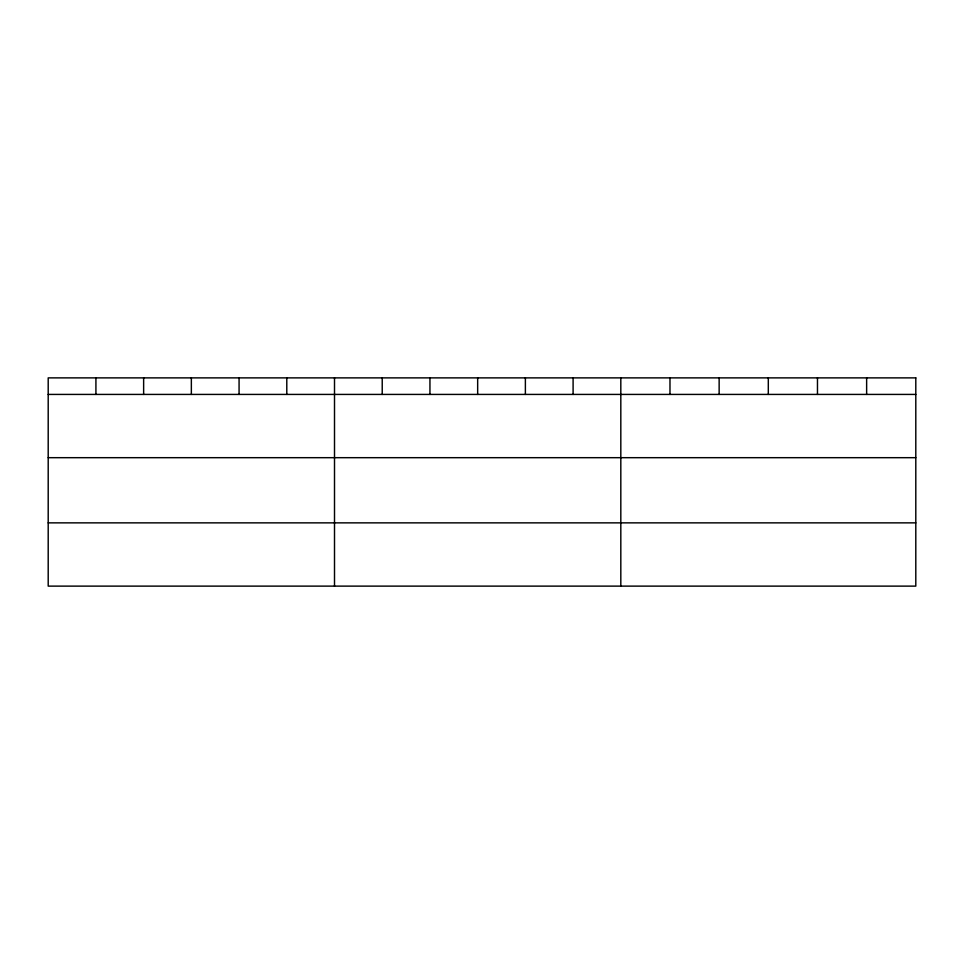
<?xml version="1.0" encoding="UTF-8"?>
<svg xmlns="http://www.w3.org/2000/svg" width="964" height="964" viewBox="0 0 964 964"><rect width="100%" height="100%" fill="white"/><g stroke="black" fill="none" stroke-linecap="round" stroke-linejoin="round"><path stroke-width="1.45" d="M48.2 394.421L915.8 394.421M48.2 457.683L915.8 457.683M48.2 522.862L915.8 522.862M866.636 377.876L866.636 394.421M817.472 377.876L817.472 394.421M768.308 377.876L768.308 394.421M719.144 377.876L719.144 394.421M669.98 377.876L669.98 394.421M620.816 377.876L620.816 586.124M573.098 377.876L573.098 394.421M525.38 377.876L525.38 394.421M477.662 377.876L477.662 394.421M429.944 377.876L429.944 394.421M382.226 377.876L382.226 394.421M334.508 377.876L334.508 586.124M286.79 377.876L286.79 394.421M239.072 377.876L239.072 394.421M191.354 377.876L191.354 394.421M143.636 377.876L143.636 394.421M95.918 377.876L95.918 394.421M915.8 377.876L48.2 377.876L48.2 586.124L915.8 586.124L915.8 377.876"/></g></svg>
